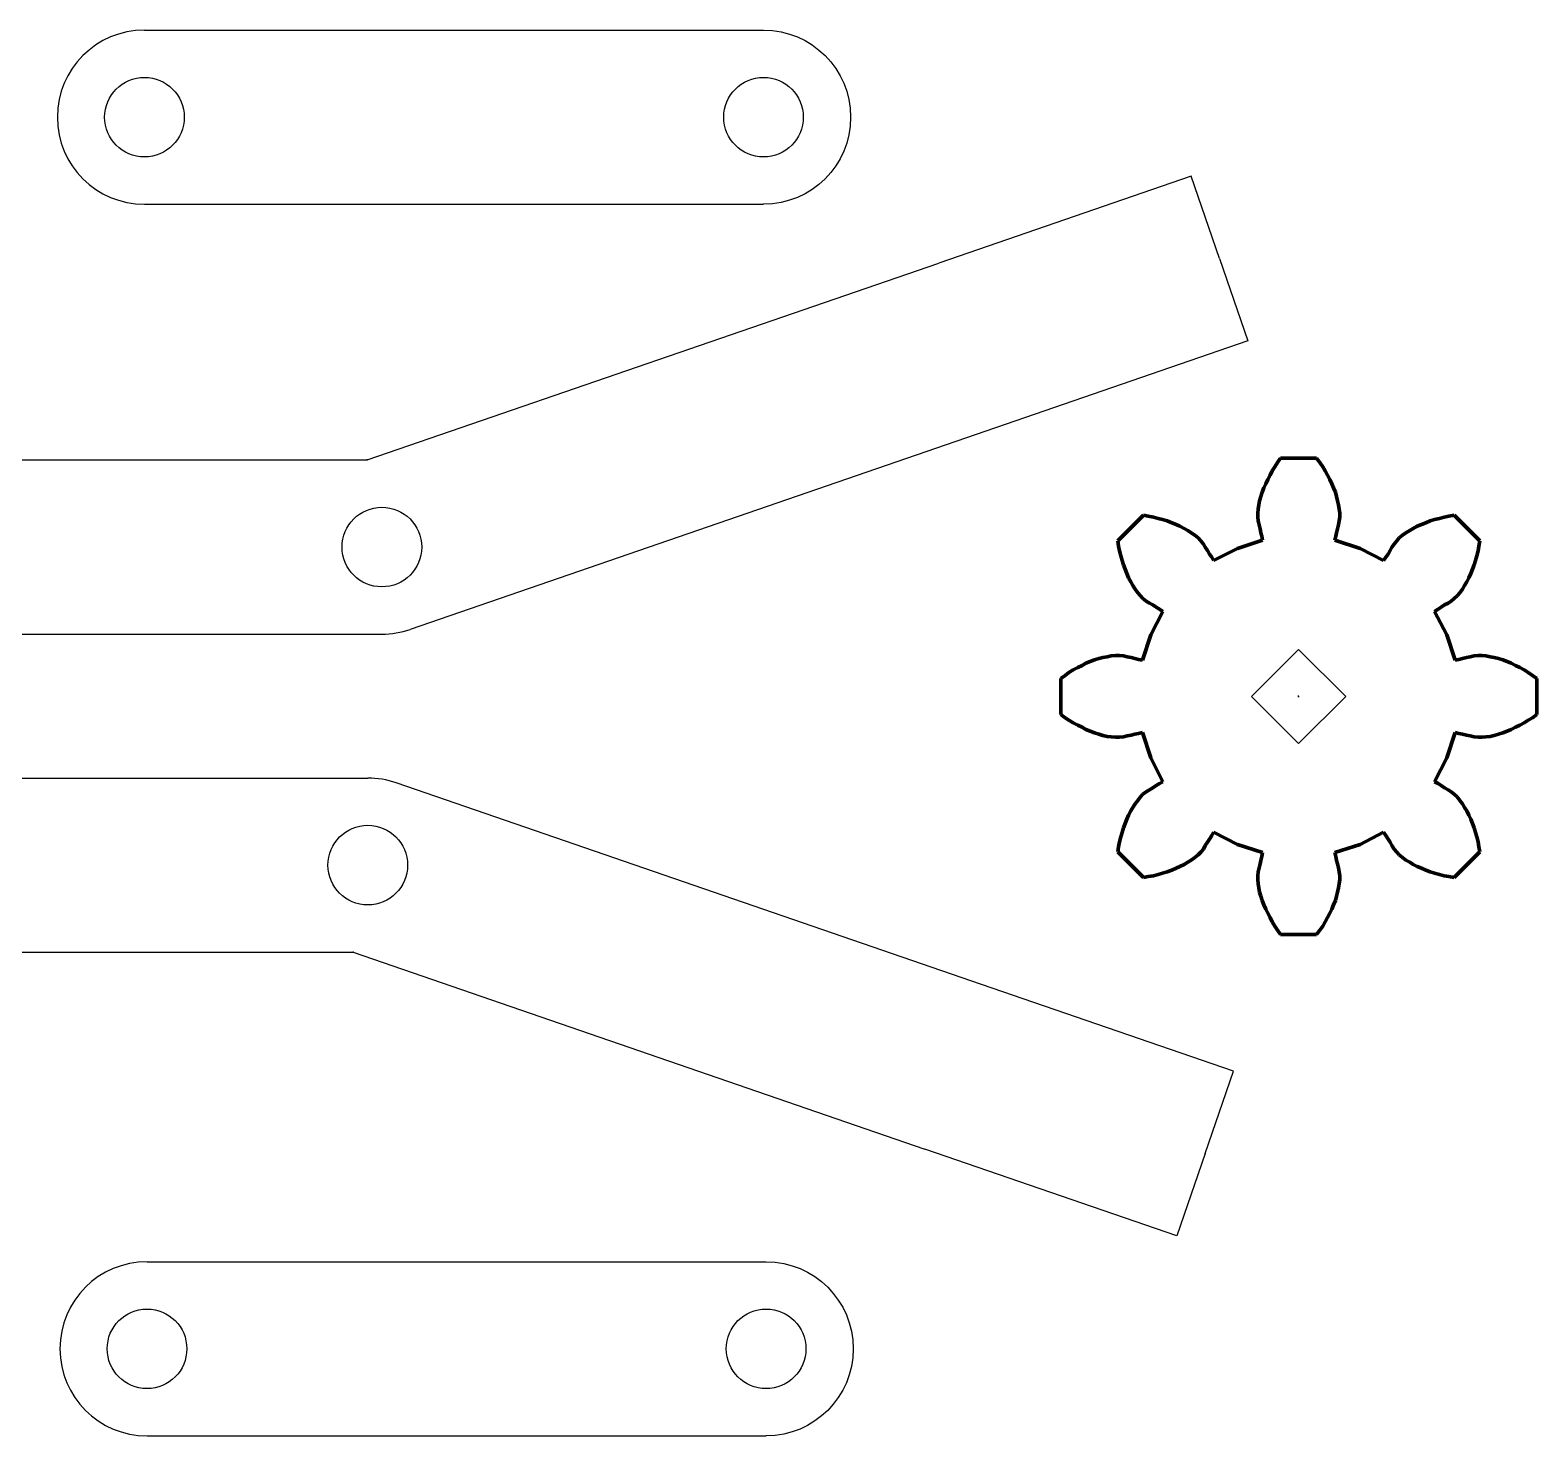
# Model space of a CAD drawing. Extents: x 3 to 159, y 10 to 125.
# Drawn here: x 72.6 to 159.1, y 28.3 to 109.1 of the extents above; entities that cross this region are included whole.
import ezdxf

# ---------------------------------------------------------------- set-up
doc = ezdxf.new("R2010")
doc.units = 0

msp = doc.modelspace()

# ---------------------------------------------------------------- linework, layer by layer
at = {"linetype": 'ByBlock'}
for p, q in [((79.153, 109.06), (114.713, 109.06)), ((139.271, 100.663), (124.788, 95.676)), ((140.898, 95.935), (139.271, 100.663)), ((79.153, 99.06), (114.713, 99.06)), ((91.956, 84.371), (124.788, 95.676)), ((140.898, 95.935), (142.526, 91.207)), ((142.526, 91.207), (128.043, 86.22)), ((128.043, 86.22), (94.421, 74.643)), ((57.233, 84.371), (91.956, 84.371)), ((91.956, 84.371), (91.956, 84.371)), ((57.233, 74.371), (92.793, 74.371)), ((145.437, 73.494), (142.737, 70.792)), ((148.156, 70.794), (145.437, 73.494)), ((142.737, 70.792), (145.437, 68.094)), ((145.392, 70.792), (145.482, 70.792)), ((145.437, 70.747), (145.437, 70.837)), ((145.437, 68.094), (148.156, 70.794)), ((56.422, 66.101), (91.982, 66.101)), ((127.232, 54.251), (93.609, 65.828)), ((56.422, 56.101), (91.145, 56.101)), ((91.145, 56.101), (91.145, 56.101)), ((91.145, 56.101), (123.976, 44.796)), ((141.715, 49.264), (127.232, 54.251)), ((140.087, 44.537), (141.715, 49.264)), ((138.459, 39.809), (123.976, 44.796)), ((140.087, 44.537), (138.459, 39.809)), ((79.302, 38.32), (114.862, 38.32)), ((79.302, 28.32), (114.862, 28.32))]:
    msp.add_line(p, q, dxfattribs=at)
at = {"color": 7, "lineweight": 211}
for points in [[(143.931, 83.744), (144.081, 83.969)], [(144.081, 83.969), (144.231, 84.219)], [(144.231, 84.219), (144.406, 84.469)], [(144.406, 84.469), (146.481, 84.469)], [(146.481, 84.469), (146.656, 84.219)], [(146.656, 84.219), (146.831, 83.969)], [(146.831, 83.969), (146.981, 83.744)], [(143.556, 82.994), (143.681, 83.244)], [(143.681, 83.244), (143.806, 83.494)], [(143.806, 83.494), (143.931, 83.744)], [(146.981, 83.744), (147.106, 83.494)], [(147.106, 83.494), (147.231, 83.244)], [(147.231, 83.244), (147.356, 82.994)], [(143.206, 82.019), (143.281, 82.269)], [(143.281, 82.269), (143.356, 82.519)], [(143.356, 82.519), (143.456, 82.769)], [(143.456, 82.769), (143.556, 82.994)], [(147.356, 82.994), (147.456, 82.769)], [(147.456, 82.769), (147.556, 82.519)], [(147.556, 82.519), (147.631, 82.269)], [(147.631, 82.269), (147.681, 82.019)], [(143.106, 81.319), (143.131, 81.544)], [(143.131, 81.544), (143.156, 81.794)], [(143.156, 81.794), (143.206, 82.019)], [(147.681, 82.019), (147.731, 81.794)], [(147.731, 81.794), (147.781, 81.544)], [(147.781, 81.544), (147.806, 81.319)], [(135.056, 79.719), (136.531, 81.194)], [(136.531, 81.194), (136.806, 81.144)], [(136.806, 81.144), (137.106, 81.094)], [(137.106, 81.094), (137.381, 81.019)], [(137.381, 81.019), (137.631, 80.944)], [(137.631, 80.944), (137.906, 80.869)], [(137.906, 80.869), (138.156, 80.769)], [(138.156, 80.769), (138.406, 80.669)], [(138.406, 80.669), (138.631, 80.569)], [(138.631, 80.569), (138.881, 80.444)], [(143.106, 81.094), (143.106, 81.319)], [(143.131, 80.869), (143.106, 81.094)], [(143.181, 80.644), (143.131, 80.869)], [(143.231, 80.419), (143.181, 80.644)], [(147.731, 80.644), (147.681, 80.419)], [(147.781, 80.869), (147.731, 80.644)], [(147.806, 81.094), (147.781, 80.869)], [(147.806, 81.319), (147.806, 81.094)], [(152.031, 80.444), (152.256, 80.569)], [(152.256, 80.569), (152.506, 80.669)], [(152.506, 80.669), (152.756, 80.769)], [(152.756, 80.769), (153.006, 80.869)], [(153.006, 80.869), (153.256, 80.944)], [(153.256, 80.944), (153.531, 81.019)], [(153.531, 81.019), (153.806, 81.094)], [(153.806, 81.094), (154.081, 81.144)], [(154.081, 81.144), (154.381, 81.194)], [(154.381, 81.194), (155.856, 79.719)], [(135.106, 79.419), (135.056, 79.719)], [(138.881, 80.444), (139.081, 80.319)], [(139.081, 80.319), (139.281, 80.194)], [(139.281, 80.194), (139.481, 80.044)], [(139.481, 80.044), (139.681, 79.894)], [(139.681, 79.894), (139.831, 79.719)], [(139.831, 79.719), (139.981, 79.544)], [(141.931, 79.294), (143.381, 79.769)], [(143.281, 80.194), (143.231, 80.419)], [(143.331, 79.994), (143.281, 80.194)], [(143.381, 79.769), (143.331, 79.994)], [(147.581, 79.994), (147.531, 79.769)], [(147.531, 79.769), (148.981, 79.294)], [(147.631, 80.194), (147.581, 79.994)], [(147.681, 80.419), (147.631, 80.194)], [(150.931, 79.544), (151.081, 79.719)], [(151.081, 79.719), (151.231, 79.894)], [(151.231, 79.894), (151.406, 80.044)], [(151.406, 80.044), (151.606, 80.194)], [(151.606, 80.194), (151.831, 80.319)], [(151.831, 80.319), (152.031, 80.444)], [(155.856, 79.719), (155.806, 79.419)], [(135.156, 79.144), (135.106, 79.419)], [(135.231, 78.869), (135.156, 79.144)], [(135.306, 78.594), (135.231, 78.869)], [(139.981, 79.544), (140.081, 79.369)], [(140.081, 79.369), (140.206, 79.169)], [(140.206, 79.169), (140.331, 78.969)], [(140.331, 78.969), (140.456, 78.794)], [(140.456, 78.794), (140.556, 78.594)], [(140.556, 78.594), (141.931, 79.294)], [(141.931, 79.294), (141.931, 79.294)], [(148.981, 79.294), (148.981, 79.294)], [(148.981, 79.294), (150.331, 78.594)], [(150.331, 78.594), (150.456, 78.794)], [(150.456, 78.794), (150.581, 78.969)], [(150.581, 78.969), (150.706, 79.169)], [(150.706, 79.169), (150.806, 79.369)], [(150.806, 79.369), (150.931, 79.544)], [(155.681, 78.869), (155.606, 78.594)], [(155.756, 79.144), (155.681, 78.869)], [(155.806, 79.419), (155.756, 79.144)], [(135.381, 78.344), (135.306, 78.594)], [(135.481, 78.094), (135.381, 78.344)], [(135.581, 77.844), (135.481, 78.094)], [(155.431, 78.094), (155.331, 77.844)], [(155.531, 78.344), (155.431, 78.094)], [(155.606, 78.594), (155.531, 78.344)], [(135.681, 77.594), (135.581, 77.844)], [(135.806, 77.369), (135.681, 77.594)], [(135.931, 77.169), (135.806, 77.369)], [(136.056, 76.944), (135.931, 77.169)], [(154.981, 77.169), (154.856, 76.944)], [(155.106, 77.369), (154.981, 77.169)], [(155.231, 77.594), (155.106, 77.369)], [(155.331, 77.844), (155.231, 77.594)], [(136.206, 76.744), (136.056, 76.944)], [(136.356, 76.569), (136.206, 76.744)], [(136.506, 76.419), (136.356, 76.569)], [(136.681, 76.269), (136.506, 76.419)], [(136.881, 76.144), (136.681, 76.269)], [(154.206, 76.269), (154.031, 76.144)], [(154.381, 76.419), (154.206, 76.269)], [(154.556, 76.569), (154.381, 76.419)], [(154.706, 76.744), (154.556, 76.569)], [(154.856, 76.944), (154.706, 76.744)], [(137.081, 76.044), (136.881, 76.144)], [(136.956, 74.319), (137.656, 75.669)], [(137.256, 75.919), (137.081, 76.044)], [(137.456, 75.794), (137.256, 75.919)], [(137.656, 75.669), (137.456, 75.794)], [(153.456, 75.794), (153.256, 75.669)], [(153.256, 75.669), (153.956, 74.319)], [(153.631, 75.919), (153.456, 75.794)], [(153.831, 76.044), (153.631, 75.919)], [(154.031, 76.144), (153.831, 76.044)], [(136.481, 72.869), (136.956, 74.319)], [(136.956, 74.319), (136.956, 74.319)], [(153.956, 74.319), (154.431, 72.869)], [(133.231, 72.694), (133.481, 72.794)], [(133.481, 72.794), (133.731, 72.894)], [(133.731, 72.894), (133.981, 72.969)], [(133.981, 72.969), (134.206, 73.019)], [(134.206, 73.019), (134.456, 73.069)], [(134.456, 73.069), (134.681, 73.119)], [(134.681, 73.119), (134.931, 73.144)], [(134.931, 73.144), (135.156, 73.144)], [(135.156, 73.144), (135.381, 73.119)], [(135.381, 73.119), (135.606, 73.069)], [(135.606, 73.069), (135.831, 73.019)], [(135.831, 73.019), (136.031, 72.969)], [(136.031, 72.969), (136.256, 72.919)], [(136.256, 72.919), (136.481, 72.869)], [(154.431, 72.869), (154.656, 72.919)], [(154.656, 72.919), (154.856, 72.969)], [(154.856, 72.969), (155.081, 73.019)], [(155.081, 73.019), (155.306, 73.069)], [(155.306, 73.069), (155.531, 73.119)], [(155.531, 73.119), (155.756, 73.144)], [(155.756, 73.144), (155.981, 73.144)], [(155.981, 73.144), (156.206, 73.119)], [(156.206, 73.119), (156.456, 73.069)], [(156.456, 73.069), (156.681, 73.019)], [(156.681, 73.019), (156.931, 72.969)], [(156.931, 72.969), (157.181, 72.894)], [(157.181, 72.894), (157.431, 72.794)], [(157.431, 72.794), (157.656, 72.694)], [(131.781, 71.819), (132.031, 71.994)], [(132.031, 71.994), (132.256, 72.169)], [(132.256, 72.169), (132.506, 72.319)], [(132.506, 72.319), (132.756, 72.444)], [(132.756, 72.444), (133.006, 72.569)], [(133.006, 72.569), (133.231, 72.694)], [(157.656, 72.694), (157.906, 72.569)], [(157.906, 72.569), (158.156, 72.444)], [(158.156, 72.444), (158.406, 72.319)], [(158.406, 72.319), (158.631, 72.169)], [(158.631, 72.169), (158.881, 71.994)], [(158.881, 71.994), (159.131, 71.819)], [(131.781, 69.744), (131.781, 71.819)], [(159.131, 71.819), (159.131, 69.744)], [(148.156, 70.794), (148.156, 70.794)], [(132.031, 69.569), (131.781, 69.744)], [(132.256, 69.419), (132.031, 69.569)], [(132.506, 69.269), (132.256, 69.419)], [(132.756, 69.144), (132.506, 69.269)], [(158.406, 69.269), (158.156, 69.144)], [(158.631, 69.419), (158.406, 69.269)], [(158.881, 69.569), (158.631, 69.419)], [(159.131, 69.744), (158.881, 69.569)], [(133.006, 69.019), (132.756, 69.144)], [(133.231, 68.894), (133.006, 69.019)], [(133.481, 68.794), (133.231, 68.894)], [(133.731, 68.694), (133.481, 68.794)], [(133.981, 68.619), (133.731, 68.694)], [(134.206, 68.544), (133.981, 68.619)], [(134.456, 68.494), (134.206, 68.544)], [(134.681, 68.469), (134.456, 68.494)], [(134.931, 68.444), (134.681, 68.469)], [(135.156, 68.444), (134.931, 68.444)], [(135.381, 68.469), (135.156, 68.444)], [(135.606, 68.519), (135.381, 68.469)], [(135.831, 68.569), (135.606, 68.519)], [(136.031, 68.619), (135.831, 68.569)], [(136.256, 68.669), (136.031, 68.619)], [(136.481, 68.719), (136.256, 68.669)], [(136.956, 67.269), (136.481, 68.719)], [(154.431, 68.719), (153.956, 67.269)], [(154.656, 68.669), (154.431, 68.719)], [(154.856, 68.619), (154.656, 68.669)], [(155.081, 68.569), (154.856, 68.619)], [(155.306, 68.519), (155.081, 68.569)], [(155.531, 68.469), (155.306, 68.519)], [(155.756, 68.444), (155.531, 68.469)], [(155.981, 68.444), (155.756, 68.444)], [(156.206, 68.469), (155.981, 68.444)], [(156.456, 68.494), (156.206, 68.469)], [(156.681, 68.544), (156.456, 68.494)], [(156.931, 68.619), (156.681, 68.544)], [(157.181, 68.694), (156.931, 68.619)], [(157.431, 68.794), (157.181, 68.694)], [(157.656, 68.894), (157.431, 68.794)], [(157.906, 69.019), (157.656, 68.894)], [(158.156, 69.144), (157.906, 69.019)], [(137.656, 65.894), (136.956, 67.269)], [(136.956, 67.269), (136.956, 67.269)], [(153.956, 67.269), (153.256, 65.894)], [(153.956, 67.269), (153.956, 67.269)], [(137.256, 65.669), (137.456, 65.794)], [(137.456, 65.794), (137.656, 65.894)], [(153.256, 65.894), (153.456, 65.794)], [(153.456, 65.794), (153.631, 65.669)], [(136.206, 64.819), (136.356, 65.019)], [(136.356, 65.019), (136.506, 65.169)], [(136.506, 65.169), (136.681, 65.319)], [(136.681, 65.319), (136.881, 65.419)], [(136.881, 65.419), (137.081, 65.544)], [(137.081, 65.544), (137.256, 65.669)], [(153.631, 65.669), (153.831, 65.544)], [(153.831, 65.544), (154.031, 65.419)], [(154.031, 65.419), (154.206, 65.319)], [(154.206, 65.319), (154.381, 65.169)], [(154.381, 65.169), (154.556, 65.019)], [(154.556, 65.019), (154.706, 64.819)], [(135.681, 63.969), (135.806, 64.219)], [(135.806, 64.219), (135.931, 64.419)], [(135.931, 64.419), (136.056, 64.619)], [(136.056, 64.619), (136.206, 64.819)], [(154.706, 64.819), (154.856, 64.619)], [(154.856, 64.619), (154.981, 64.419)], [(154.981, 64.419), (155.106, 64.219)], [(155.106, 64.219), (155.231, 63.969)], [(135.306, 62.969), (135.381, 63.244)], [(135.381, 63.244), (135.481, 63.494)], [(135.481, 63.494), (135.581, 63.744)], [(135.581, 63.744), (135.681, 63.969)], [(155.231, 63.969), (155.331, 63.744)], [(155.331, 63.744), (155.431, 63.494)], [(155.431, 63.494), (155.531, 63.244)], [(155.531, 63.244), (155.606, 62.969)], [(135.106, 62.144), (135.156, 62.444)], [(135.156, 62.444), (135.231, 62.719)], [(135.231, 62.719), (135.306, 62.969)], [(140.206, 62.419), (140.081, 62.219)], [(140.331, 62.594), (140.206, 62.419)], [(140.456, 62.794), (140.331, 62.594)], [(140.556, 62.994), (140.456, 62.794)], [(141.931, 62.294), (140.556, 62.994)], [(150.331, 62.994), (148.981, 62.294)], [(150.456, 62.794), (150.331, 62.994)], [(150.581, 62.594), (150.456, 62.794)], [(150.706, 62.419), (150.581, 62.594)], [(150.806, 62.219), (150.706, 62.419)], [(155.606, 62.969), (155.681, 62.719)], [(155.681, 62.719), (155.756, 62.444)], [(155.756, 62.444), (155.806, 62.144)], [(135.056, 61.869), (135.106, 62.144)], [(136.531, 60.394), (135.056, 61.869)], [(139.481, 61.544), (139.281, 61.394)], [(139.681, 61.694), (139.481, 61.544)], [(139.831, 61.844), (139.681, 61.694)], [(139.981, 62.019), (139.831, 61.844)], [(140.081, 62.219), (139.981, 62.019)], [(143.381, 61.819), (141.931, 62.294)], [(141.931, 62.294), (141.931, 62.294)], [(143.281, 61.369), (143.331, 61.594)], [(143.331, 61.594), (143.381, 61.819)], [(148.981, 62.294), (147.531, 61.819)], [(147.531, 61.819), (147.581, 61.594)], [(147.581, 61.594), (147.631, 61.369)], [(148.981, 62.294), (148.981, 62.294)], [(150.931, 62.019), (150.806, 62.219)], [(151.081, 61.844), (150.931, 62.019)], [(151.231, 61.694), (151.081, 61.844)], [(151.406, 61.544), (151.231, 61.694)], [(151.606, 61.394), (151.406, 61.544)], [(155.856, 61.869), (154.381, 60.394)], [(155.806, 62.144), (155.856, 61.869)], [(137.631, 60.644), (137.381, 60.569)], [(137.906, 60.719), (137.631, 60.644)], [(138.156, 60.819), (137.906, 60.719)], [(138.406, 60.919), (138.156, 60.819)], [(138.631, 61.019), (138.406, 60.919)], [(138.881, 61.144), (138.631, 61.019)], [(139.081, 61.269), (138.881, 61.144)], [(139.281, 61.394), (139.081, 61.269)], [(143.106, 60.494), (143.131, 60.719)], [(143.131, 60.719), (143.181, 60.944)], [(143.181, 60.944), (143.231, 61.169)], [(143.231, 61.169), (143.281, 61.369)], [(147.631, 61.369), (147.681, 61.169)], [(147.681, 61.169), (147.731, 60.944)], [(147.731, 60.944), (147.781, 60.719)], [(147.781, 60.719), (147.806, 60.494)], [(151.831, 61.269), (151.606, 61.394)], [(152.031, 61.144), (151.831, 61.269)], [(152.256, 61.019), (152.031, 61.144)], [(152.506, 60.919), (152.256, 61.019)], [(152.756, 60.819), (152.506, 60.919)], [(153.006, 60.719), (152.756, 60.819)], [(153.256, 60.644), (153.006, 60.719)], [(153.531, 60.569), (153.256, 60.644)], [(136.806, 60.444), (136.531, 60.394)], [(137.106, 60.494), (136.806, 60.444)], [(137.381, 60.569), (137.106, 60.494)], [(143.106, 60.269), (143.106, 60.494)], [(143.131, 60.019), (143.106, 60.269)], [(143.156, 59.794), (143.131, 60.019)], [(143.206, 59.544), (143.156, 59.794)], [(147.731, 59.794), (147.681, 59.544)], [(147.781, 60.019), (147.731, 59.794)], [(147.806, 60.269), (147.781, 60.019)], [(147.806, 60.494), (147.806, 60.269)], [(153.806, 60.494), (153.531, 60.569)], [(154.081, 60.444), (153.806, 60.494)], [(154.381, 60.394), (154.081, 60.444)], [(143.281, 59.319), (143.206, 59.544)], [(143.356, 59.069), (143.281, 59.319)], [(143.456, 58.819), (143.356, 59.069)], [(147.556, 59.069), (147.456, 58.819)], [(147.631, 59.319), (147.556, 59.069)], [(147.681, 59.544), (147.631, 59.319)], [(143.556, 58.569), (143.456, 58.819)], [(143.681, 58.344), (143.556, 58.569)], [(143.806, 58.094), (143.681, 58.344)], [(143.931, 57.844), (143.806, 58.094)], [(147.106, 58.094), (146.981, 57.844)], [(147.231, 58.344), (147.106, 58.094)], [(147.356, 58.569), (147.231, 58.344)], [(147.456, 58.819), (147.356, 58.569)], [(144.081, 57.594), (143.931, 57.844)], [(144.231, 57.369), (144.081, 57.594)], [(144.406, 57.119), (144.231, 57.369)], [(146.481, 57.119), (144.406, 57.119)], [(146.656, 57.369), (146.481, 57.119)], [(146.831, 57.594), (146.656, 57.369)], [(146.981, 57.844), (146.831, 57.594)]]:
    msp.add_lwpolyline(points, dxfattribs=at)
at = {"linetype": 'ByBlock'}
for centre in [(79.153, 104.06), (114.713, 104.06), (92.793, 79.371), (91.982, 61.101), (79.302, 33.32), (114.862, 33.32)]:
    msp.add_circle(centre, 2.286, dxfattribs=at)
for centre, start, end in [((79.153, 104.06), 90, 270), ((92.793, 79.371), 270, 289), ((91.982, 61.101), 71, 90), ((79.302, 33.32), 90, 270)]:
    msp.add_arc(centre, 5, start, end, dxfattribs=at)
at = {"linetype": 'ByBlock', "extrusion": (0, 0, -1)}
for centre in [(-114.713, 104.06), (-114.862, 33.32)]:
    msp.add_arc(centre, 5, 90, 270, dxfattribs=at)
at = {"linetype": 'ByBlock'}
for p in [(91.956, 84.371), (91.145, 56.101)]:
    msp.add_point(p, dxfattribs=at)

doc.saveas('drawing.dxf')
